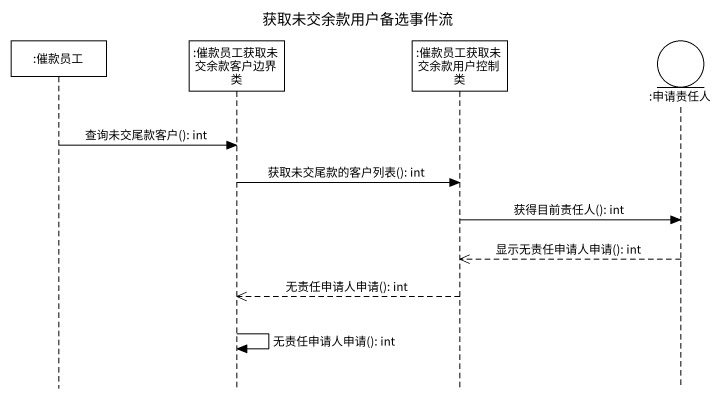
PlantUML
@startuml
title 获取未交余款用户备选事件流
hide footbox
participant ":催款员工" as 催款员工
participant ":催款员工获取未交余款客户边界类" as 催款员工获取未交余款客户边界类
participant ":催款员工获取未交余款用户控制类" as 催款员工获取未交余款用户控制类
entity ":申请责任人" as 申请责任人

催款员工 -> 催款员工获取未交余款客户边界类 : 查询未交尾款客户(): int
催款员工获取未交余款客户边界类 -> 催款员工获取未交余款用户控制类 : 获取未交尾款的客户列表(): int
催款员工获取未交余款用户控制类 -> 申请责任人 : 获得目前责任人(): int
申请责任人 -->> 催款员工获取未交余款用户控制类 : 显示无责任申请人申请(): int
催款员工获取未交余款用户控制类 -->> 催款员工获取未交余款客户边界类 : 无责任申请人申请(): int
催款员工获取未交余款客户边界类 -> 催款员工获取未交余款客户边界类 : 无责任申请人申请(): int
@enduml
